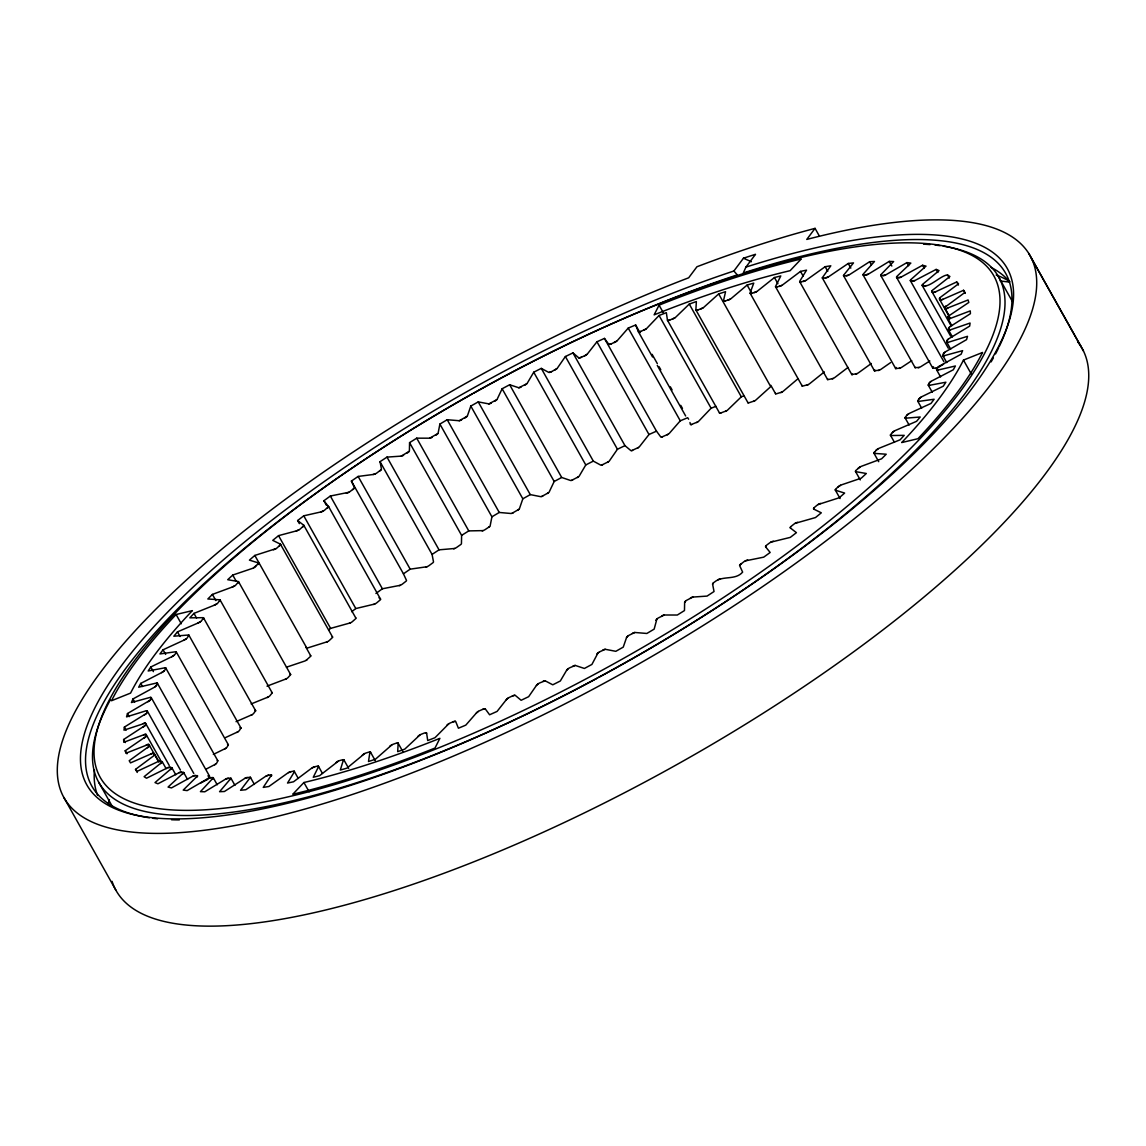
<?xml version="1.0" encoding="UTF-8"?>
<svg xmlns="http://www.w3.org/2000/svg" width="1146" height="1146" viewBox="0 0 1146 1146"><rect width="100%" height="100%" fill="white"/><g stroke="black" fill="none" stroke-linecap="round" stroke-linejoin="round"><path stroke-width="1.5" d="M157.36 683.202L209.403 775.942L208.73 777.933A3.71 1.103 -29.3 0 1 207.627 779.151L206.724 779.796L207.627 779.151M425.682 732.724L426.613 733.168L427.716 740.545L434.979 737.709L448.917 723.656M949.475 327.14L948.401 329.661A3.725 1.103 -29.3 0 0 950.707 329.719L970.075 323.043L969.674 326.109L949.604 338.271A3.725 1.103 -29.3 0 0 946.983 340.691L947.513 342.439M656.902 618.955L654.165 629.125L646.845 633.466L634.841 632.477L629.125 635.228A3.725 1.103 -29.3 0 0 626.518 637.649L623.252 647.118L615.817 651.315L605.203 649.295L599.53 651.873M770.857 542.158L790.282 537.388L796.427 532.661L790.425 528.034L790.511 527.017M949.805 317.585L939.391 299.034A3.725 1.103 -29.3 0 1 941.038 296.843L958.529 283.821L956.695 281.959L935.895 291.643A3.725 1.103 -29.3 0 1 932.744 292.316L931.956 291.671A3.725 1.103 -29.3 0 1 933.331 289.58L949.919 276.515L947.541 274.983C941.095 274.911 926.799 290.396 922.473 284.595M271.502 692.513A3.71 1.103 -29.3 0 1 272.204 692.915L269.969 695.665A3.71 1.103 -29.3 0 1 268.307 696.969L251.175 703.931M146.559 713.328L124.37 727.094L123.983 730.16L145.298 723.126M236.047 721.665L252.149 714.66A3.71 1.103 -29.3 0 0 253.71 713.356L255.615 710.706L203.573 617.966M437.786 433.603L429.693 438.187L416.729 438.173L409.566 442.643L409.409 450.65A3.725 1.103 -29.3 0 1 407.274 452.985M409.566 442.643L461.609 535.383L461.451 543.39A3.71 1.103 -29.3 0 1 460.936 544.422L456.667 547.416A3.71 1.103 -29.3 0 1 454.59 548.49L439.033 549.836L432.071 554.42L433.46 561.64A3.71 1.103 -29.3 0 1 433.102 562.6L429.019 565.623A3.71 1.103 -29.3 0 1 426.957 566.74L410.182 569.161L403.449 573.817L406.4 580.205A3.71 1.103 -29.3 0 1 406.2 581.094L402.318 584.131A3.71 1.103 -29.3 0 1 400.269 585.305L382.392 588.772L375.931 593.47M155.154 686.74L157.36 683.804A3.725 1.103 -29.3 0 0 155.813 683.188L138.68 687.199L140.743 683.417L161.572 672.63A3.725 1.103 -29.3 0 0 164.78 670.166L165.669 668.691A3.725 1.103 -29.3 0 0 164.394 667.903L148.192 670.983L150.785 666.986L171.642 656.787A3.725 1.103 -29.3 0 0 175.023 654.323L176.097 652.79A3.725 1.103 -29.3 0 0 175.123 651.83L159.939 653.951L163.061 649.782L183.818 640.213A3.725 1.103 -29.3 0 0 187.342 637.778L188.775 635.128M225.604 737.523L237.924 731.807A3.71 1.103 -29.3 0 0 239.385 730.518L240.947 727.997L188.918 635.256M338.428 761.073L319.591 775.67L313.259 777.26L318.359 767.032A3.725 1.103 -29.3 0 0 317.127 766.216L314.806 766.746A3.725 1.103 -29.3 0 0 310.867 768.751L293.534 781.787L287.531 783.047L294.121 772.232A3.725 1.103 -29.3 0 0 293.175 771.244L290.984 771.659A3.725 1.103 -29.3 0 0 287.044 773.536L268.895 786.485L263.251 787.388L271.487 774.997M165.783 668.046L217.826 760.786L216.823 762.892A3.71 1.103 -29.3 0 1 215.606 764.153L205.85 769.253M397.39 742.937L398.149 743.496L397.691 751.661L404.782 749.126L420.081 734.815M146.545 710.764L147.075 712.511A3.725 1.103 -29.3 0 1 144.439 714.932M745.287 560.881L763.709 557.157L768.021 554.034L770.155 552.458L765.671 546.943L765.943 545.84M931.956 291.671L932.257 290.554M290.067 674.22A3.71 1.103 -29.3 0 1 290.626 674.693L288.076 677.544A3.71 1.103 -29.3 0 1 286.314 678.833L267.004 686.153M150.155 700.192L127.493 713.543L126.533 716.88L145.256 711.05A3.725 1.103 -29.3 0 1 147.318 711.308M467.038 416.356L459.217 420.725L447.212 419.723L439.892 424.077L438.173 432.83A3.725 1.103 -29.3 0 1 435.795 435.222M688.631 419.207L687.686 417.717L680.28 420.811L669.708 432.916A3.71 1.103 -29.3 0 1 668.261 434.205L661.571 437.113A3.71 1.103 -29.3 0 1 660.683 436.841L656.486 431.154L651.501 433.389L648.994 434.52L639.812 446.224A3.71 1.103 -29.3 0 1 638.465 447.484L631.718 450.622A3.71 1.103 -29.3 0 1 630.687 450.45L624.971 445.651L619.957 448.043L617.436 449.261L609.672 460.491A3.71 1.103 -29.3 0 1 608.454 461.738L601.679 465.075A3.71 1.103 -29.3 0 1 600.504 464.99L593.327 461.122L588.285 463.657L585.778 464.947L579.475 475.647A3.71 1.103 -29.3 0 1 578.386 476.851L571.61 480.375A3.71 1.103 -29.3 0 1 570.336 480.403L561.698 477.481L556.684 480.145L554.177 481.492L549.378 491.605A3.71 1.103 -29.3 0 1 548.433 492.78L541.714 496.476A3.71 1.103 -29.3 0 1 540.31 496.59L530.283 494.614L525.312 497.407L522.834 498.811L519.568 508.28A3.71 1.103 -29.3 0 1 518.766 509.411L512.133 513.25A3.71 1.103 -29.3 0 1 510.615 513.465L499.255 512.463L494.37 515.356L491.921 516.817L490.202 525.57A3.71 1.103 -29.3 0 1 489.543 526.659L485.116 529.61A3.71 1.103 -29.3 0 1 483.039 530.612L468.771 530.899L461.609 535.383M188.617 636.188A3.725 1.103 -29.3 0 0 187.915 635.056L173.848 636.202L177.472 631.876L198.029 623.009A3.725 1.103 -29.3 0 0 201.667 620.616L203.487 617.823M255.558 711.136L255.615 710.706A3.71 1.103 -29.3 0 0 255.085 710.405M271.301 776.071A3.725 1.103 -29.3 0 0 270.642 774.911L268.594 775.183A3.725 1.103 -29.3 0 0 264.683 776.959L245.817 789.723L240.56 790.282L250.401 777.346M176.341 652.088L228.383 744.828L227.066 747.063A3.71 1.103 -29.3 0 1 225.719 748.338L213.342 754.426M369.943 751.948L368.496 761.517L375.372 759.282L391.946 744.8M944.648 352.352L942.814 355.16A3.725 1.103 -29.3 0 0 944.619 355.589L962.611 350.662L961.093 354.229L940.408 365.545A3.725 1.103 -29.3 0 0 937.356 368.009L936.697 369.384A3.725 1.103 -29.3 0 0 938.23 370L955.377 365.989L953.314 369.786L932.486 380.572A3.725 1.103 -29.3 0 0 929.263 383.036L928.389 384.497A3.725 1.103 -29.3 0 0 929.65 385.285L945.865 382.22L943.258 386.202L922.401 396.416A3.725 1.103 -29.3 0 0 919.02 398.865L917.946 400.398A3.725 1.103 -29.3 0 0 918.934 401.358L934.119 399.252L930.996 403.421L910.225 412.99A3.725 1.103 -29.3 0 0 906.715 415.411L905.44 417.015A3.725 1.103 -29.3 0 0 906.128 418.147L920.209 417.001L916.571 421.327L896.029 430.194A3.725 1.103 -29.3 0 0 892.376 432.586L890.929 434.234A3.725 1.103 -29.3 0 0 891.33 435.523L904.208 435.351L900.097 439.806L879.87 447.943A3.725 1.103 -29.3 0 0 876.117 450.278L873.94 453.2L878.71 461.68M150.642 697.384L150.771 699.332A3.725 1.103 -29.3 0 1 147.92 701.782M598.069 652.819L591.909 664.436L584.403 668.462L575.249 665.439L569.634 667.817A3.725 1.103 -29.3 0 0 566.625 670.295L560.322 680.996L552.773 684.807L545.138 680.796L539.623 682.973A3.725 1.103 -29.3 0 0 536.428 685.451L528.65 696.682L523.622 699.089L521.115 700.278L515.413 695.493A3.725 1.103 -29.3 0 0 512.477 695.951L509.641 697.255A3.725 1.103 -29.3 0 0 506.288 699.719L497.092 711.408L492.092 713.657L489.6 714.775L485.417 709.088A3.725 1.103 -29.3 0 0 482.681 709.374L479.888 710.592A3.725 1.103 -29.3 0 0 476.378 713.013L465.806 725.117L463.342 726.163L458.414 728.226L455.764 721.665A3.725 1.103 -29.3 0 0 453.243 721.765L450.493 722.882A3.725 1.103 -29.3 0 0 446.868 725.275M154.166 755.372L154.065 753.395A3.725 1.103 -29.3 0 0 151.1 753.882L130.501 762.892L129.212 760.715L149.252 746.204M939.878 297.831L939.992 299.794A3.725 1.103 -29.3 0 0 942.943 299.307L963.557 290.296L964.846 292.488L944.605 307.486L949.361 316.282M310.351 655.612A3.71 1.103 -29.3 0 1 310.767 656.185L306.082 660.383A3.71 1.103 -29.3 0 1 304.034 661.285L286.443 667.201M156.687 685.193A3.725 1.103 -29.3 0 1 153.65 687.657L132.965 698.96L131.446 702.527L149.424 697.599A3.725 1.103 -29.3 0 1 151.229 698.029M496.734 399.71L488.841 403.893L478.24 401.888L470.805 406.071L467.525 415.54A3.725 1.103 -29.3 0 1 464.932 417.961M203.129 618.969A3.725 1.103 -29.3 0 0 202.727 617.68L189.849 617.837L193.961 613.382L214.187 605.26A3.725 1.103 -29.3 0 0 217.926 602.925L220.104 600.003L272.146 692.743M745.931 267.09A527.69 156.916 -29.3 0 1 816.625 537.302A527.69 156.916 -29.3 0 1 82.884 775.699A527.69 156.916 -29.3 0 1 733.884 271L743.453 258.222A553.89 164.709 -29.3 0 1 755.515 254.297L745.931 267.09L743.296 272.963A523.951 155.813 -29.3 0 1 999.47 346.078M250.029 778.506A3.725 1.103 -29.3 0 0 249.656 777.189L244.9 778.349L224.415 791.499L219.574 791.7L230.976 778.292L234.944 785.354M343.485 759.698L340.305 770.069L346.923 768.149L364.672 753.567M659.065 305.151L654.151 314.849A486.362 144.625 -29.3 0 1 790.124 270.671L801.255 258.953A508.623 151.258 -29.3 0 0 659.065 305.151L663.391 312.887M655.884 620.358A3.725 1.103 -29.3 0 1 658.262 617.981L664.351 615.001L677.315 615.03L684.477 610.56L684.635 602.538A3.725 1.103 -29.3 0 1 686.769 600.218L692.857 597.066L707.068 596.092L714.03 591.522L712.626 584.288L713.27 583.028M332.268 636.804A3.71 1.103 -29.3 0 1 332.526 637.463L329.389 640.428A3.71 1.103 -29.3 0 1 327.484 641.688L306.87 648.178L254.827 555.438L275.957 548.662M526.716 383.795L518.794 387.763L509.655 384.741L502.134 388.752L497.335 398.865A3.725 1.103 -29.3 0 1 494.528 401.315M219.559 601.235A3.71 1.103 -29.3 0 0 219.459 599.788L207.841 598.971L212.411 594.416L232.208 587.067A3.725 1.103 -29.3 0 0 236.033 584.804L238.569 581.767L290.611 674.507M230.403 779.524A3.725 1.103 -29.3 0 0 230.332 778.062L225.834 778.965L204.819 791.786L200.435 791.642L213.314 777.833L217.21 784.766M684.635 602.538L685.48 601.192M948.444 328.558A3.725 1.103 -29.3 0 1 950.851 326.166L970.433 313.689L970.261 310.895L950.378 318.402A3.725 1.103 -29.3 0 1 947.828 318.516L948.516 316.181M355.661 617.895A3.71 1.103 -29.3 0 1 355.761 618.625L352.352 621.648A3.71 1.103 -29.3 0 1 350.404 622.88L330.592 628.38L328.644 629.956M556.813 368.668L551.598 371.619A3.725 1.103 -29.3 0 1 548.461 372.249L541.284 368.382L536.242 370.932L533.735 372.206L527.432 382.907A3.725 1.103 -29.3 0 1 524.41 385.371M253.51 567.915L258.752 563.23M212.554 779.151A3.725 1.103 -29.3 0 0 212.784 777.532L208.558 778.177L187.142 790.597L183.217 790.095L197.527 775.971M815.05 228.369L806.77 239.428A553.89 164.709 -29.3 0 1 813.989 549.937A553.89 164.709 -29.3 0 1 62.199 794.207A553.89 164.709 -29.3 0 1 688.674 277.79L696.954 266.746A576.338 171.384 -29.3 0 1 815.05 228.369L819.39 236.105M299.364 523.636L297.631 520.542L303.762 515.815L320.737 511.976A3.725 1.103 -29.3 0 0 324.676 510.099L328.53 506.575L323.888 500.745L330.349 496.032L348.756 492.307M379.025 597.797L380.429 599A3.71 1.103 -29.3 0 1 380.372 599.802L376.719 602.839A3.71 1.103 -29.3 0 1 374.713 604.042L355.804 608.555L351.707 611.706M578.644 357.71L572.943 352.911L567.915 355.317L565.393 356.521L557.629 367.751A3.725 1.103 -29.3 0 1 554.42 370.215M273.407 549.779A3.725 1.103 -29.3 0 0 277.346 547.688L280.541 544.493M196.582 777.346A3.725 1.103 -29.3 0 0 197.098 775.598L193.173 775.971L171.47 787.918L168.047 787.073L183.689 772.705M626.518 637.649L627.707 636.202M946.983 340.691L948.186 339.23M616.677 341.136L611.377 343.829A3.725 1.103 -29.3 0 1 608.641 344.101L604.443 338.414L599.458 340.649L596.951 341.78L587.769 353.484A3.725 1.103 -29.3 0 1 584.403 355.948L579.303 357.924M279.452 545.926A3.725 1.103 -29.3 0 0 280.226 544.064L272.748 540.368L278.55 535.64L296.37 530.899A3.725 1.103 -29.3 0 0 300.309 528.908L303.819 525.642M182.572 774.152A3.725 1.103 -29.3 0 0 183.374 772.275L179.249 772.619L157.904 783.792L154.997 782.589L171.871 768.078M646.1 328.902L640.8 331.423A3.725 1.103 -29.3 0 1 638.293 331.523L635.643 324.977L630.715 327.04L628.237 328.085L617.68 340.176A3.725 1.103 -29.3 0 1 614.17 342.611M170.596 769.568A3.725 1.103 -29.3 0 0 171.685 767.576L167.903 767.634L146.516 778.22L144.124 776.687L162.173 762.09M303.919 782.517L292.789 794.25A508.623 151.258 -29.3 0 0 435.007 748.037L439.892 738.339A486.362 144.625 -29.3 0 1 303.919 782.517L309.134 791.8M566.625 670.295L568.13 668.748M937.371 368.009L938.889 366.462M674.965 317.757L669.708 320.121A3.725 1.103 -29.3 0 1 667.43 320.035L666.342 312.657L659.065 315.479L647.189 327.928A3.725 1.103 -29.3 0 1 643.551 330.32M715.964 406.329L711.107 408.22L699.232 420.654A3.71 1.103 -29.3 0 1 697.67 421.957L691.081 424.622A3.71 1.103 -29.3 0 1 690.336 424.264L689.978 422.487M346.364 493.152A3.725 1.103 -29.3 0 0 350.275 491.405L354.329 488.081M739.714 565.121L743.783 561.798A3.725 1.103 -29.3 0 1 747.693 560.05M860.302 466.809L856.22 470.118A3.725 1.103 -29.3 0 0 856.033 471.708L866.319 473.499L861.305 478.14L842.066 484.658A3.725 1.103 -29.3 0 0 838.184 486.835L836.222 488.597A3.725 1.103 -29.3 0 0 835.735 490.316L844.645 493.067L839.23 497.765L818.086 504.541M536.428 685.451L538.09 683.875M929.263 383.036L930.953 381.46M255.873 566.353A3.725 1.103 -29.3 0 1 251.977 568.545L232.738 575.063L227.725 579.704L238.024 581.48A3.725 1.103 -29.3 0 1 237.838 583.07M703.128 307.787L697.928 309.979A3.725 1.103 -29.3 0 1 695.894 309.692L696.367 301.541L689.276 304.077L676.14 316.783A3.725 1.103 -29.3 0 1 672.401 319.118M743.682 395.957L741.319 396.817L728.183 409.509A3.71 1.103 -29.3 0 1 726.535 410.812L720.075 413.233A3.71 1.103 -29.3 0 1 719.473 412.775M352.753 489.643A3.725 1.103 -29.3 0 0 354.358 487.465L351.407 481.076L355.89 477.982L358.139 476.435L373.109 474.501A3.725 1.103 -29.3 0 0 376.977 472.883L381.274 469.574M506.288 699.719L508.093 698.115M919.02 398.865L920.854 397.275M254.827 555.438L249.413 560.136L258.308 562.872A3.725 1.103 -29.3 0 1 257.836 564.606M488.783 527.303L489.543 526.659M730.417 299.034L725.303 301.04A3.725 1.103 -29.3 0 1 723.541 300.581L725.561 291.671L718.685 293.906L704.375 306.799A3.725 1.103 -29.3 0 1 700.55 309.076M409.151 451.381L401.186 456.122L386.99 457.111L380.028 461.68L381.417 468.9A3.725 1.103 -29.3 0 1 379.541 471.164M148.45 744.384L125.974 753.223L125.229 750.73L146.115 736.391A3.725 1.103 -29.3 0 0 146.387 735.675L146.215 734.672A3.725 1.103 -29.3 0 0 143.68 734.801L123.797 742.293L123.625 739.514L145.213 725.418M476.378 713.013L478.312 711.408M906.715 415.411L908.663 413.806M517.949 510.07L518.766 509.411M756.675 291.571L751.69 293.362A3.725 1.103 -29.3 0 1 750.186 292.717L753.753 283.119L747.135 285.039L731.721 298.06A3.725 1.103 -29.3 0 1 727.839 300.252M797.817 378.882L783.764 390.8A3.71 1.103 -29.3 0 1 781.944 392.09L775.885 393.952A3.71 1.103 -29.3 0 1 775.584 393.322M892.376 432.586L894.453 430.968M137.248 772.461L135.514 769.381L153.005 756.346A3.725 1.103 -29.3 0 0 154.653 754.168L158.993 761.889M781.758 285.411L776.931 286.987A3.725 1.103 -29.3 0 1 775.699 286.171L780.784 275.942L774.452 277.533L758.05 290.597A3.725 1.103 -29.3 0 1 754.125 292.703M547.573 493.439L548.433 492.78M824.332 371.92L810.093 383.337A3.71 1.103 -29.3 0 1 808.202 384.598L802.372 386.173A3.71 1.103 -29.3 0 1 802.229 385.457M848.026 367.422L835.233 377.177A3.71 1.103 -29.3 0 1 833.271 378.424L827.727 379.698A3.71 1.103 -29.3 0 1 827.741 378.911M876.117 450.278L878.294 448.673M805.538 280.598L800.882 281.945A3.725 1.103 -29.3 0 1 799.937 280.956L806.526 270.155L800.51 271.401L783.191 284.452A3.725 1.103 -29.3 0 1 779.237 286.457M577.484 477.51L578.386 476.851M871.318 363.497L859.042 372.393A3.71 1.103 -29.3 0 1 857.05 373.596L851.807 374.57L799.765 281.83M607.509 462.382L608.454 461.738M827.856 277.16L823.415 278.277A3.725 1.103 -29.3 0 1 822.756 277.131L830.807 265.8L825.149 266.703L807.013 279.653A3.725 1.103 -29.3 0 1 803.06 281.544M214.66 764.797L215.606 764.153M890.614 362.594L881.417 368.983A3.71 1.103 -29.3 0 1 879.383 370.158L874.47 370.803L822.427 278.077M838.184 486.835L840.534 485.274M848.613 275.126L844.387 276A3.725 1.103 -29.3 0 1 844.029 274.696L853.498 262.907L848.241 263.465L829.375 276.243A3.725 1.103 -29.3 0 1 825.449 278.005M637.491 448.129L638.465 447.484M224.745 748.968L225.719 748.338M911.729 360.675L902.203 366.964A3.71 1.103 -29.3 0 1 900.14 368.095L895.685 368.582L843.556 275.699M161.572 672.63L163.964 671.083M306.082 660.383L307.071 659.752M667.259 434.821L668.261 434.205M584.403 355.933L586.852 354.415M922.358 285.626A3.725 1.103 -29.3 0 1 923.461 283.635L939.061 270.599L936.139 269.41L914.809 280.569L910.669 280.928A3.725 1.103 -29.3 0 1 911.485 279.051L926.011 266.13L922.573 265.27L900.871 277.217L896.946 277.59A3.725 1.103 -29.3 0 1 897.461 275.842L910.826 263.107L906.916 262.606L885.5 275.026L881.26 275.656A3.725 1.103 -29.3 0 1 881.489 274.052L893.622 261.56L889.224 261.403L868.224 274.223L863.712 275.126A3.725 1.103 -29.3 0 1 863.64 273.665L874.47 261.489L869.628 261.703L850.16 274.238A3.725 1.103 -29.3 0 1 846.292 275.871M236.921 732.437L237.924 731.807M929.85 360.99L921.284 366.376A3.71 1.103 -29.3 0 1 919.221 367.436L915.124 367.637L863.081 274.897M171.642 656.787L174.106 655.268M938.574 367.193L943.545 364.184M696.653 422.559L697.67 421.957M251.117 715.262L252.149 714.66M183.818 640.213L186.325 638.737M741.304 563.546A3.725 1.103 -29.3 0 0 739.686 565.723L742.637 572.112C735.274 580.678 722.61 575.163 714.502 582.039A3.725 1.103 -29.3 0 0 712.626 584.288M718.685 293.906L770.728 386.646L756.417 399.539A3.71 1.103 -29.3 0 1 754.67 400.842L748.395 402.977A3.71 1.103 -29.3 0 1 747.937 402.432M725.49 411.4L726.535 410.812M267.262 697.542L268.307 696.969M198.029 623.009L200.564 621.59M753.624 401.401L754.67 400.842M285.268 679.392L286.314 678.833M214.187 605.26L216.752 603.899M200.55 783.09L205.693 780.397M780.899 392.62L781.944 392.09M232.208 587.067L234.772 585.792M807.142 385.099L808.202 384.598M326.424 642.19L327.484 641.688M160.712 763.623A3.725 1.103 -29.3 0 0 162.087 761.531L158.678 761.302L137.362 771.244L135.514 769.381M832.24 378.896L833.271 378.424M349.358 623.338L350.404 622.88M945.593 308.818L968.083 299.966L968.814 302.458L949.819 315.193A3.725 1.103 -29.3 0 0 947.656 317.528M856.019 374.026L857.05 373.596M312.285 767.791L314.806 766.746M373.682 604.472L374.713 604.042M296.37 530.899L298.877 529.867M790.425 528.034A3.725 1.103 -29.3 0 1 791.485 526.071L793.734 524.295A3.725 1.103 -29.3 0 1 795.166 523.335L815.508 517.548L821.31 512.821L813.832 509.139L813.717 508.208M963.471 360.088L982.552 352.467A508.623 151.258 -29.3 0 1 917.96 438.703L901.716 442.557A486.362 144.625 -29.3 0 0 963.471 360.088L971.278 373.997M512.133 513.25L513.15 512.849M878.366 370.545L879.383 370.158M288.52 772.605L290.984 771.659M399.266 585.692L400.269 585.305M320.737 511.976L323.201 511.044M541.714 496.476L542.703 496.118M899.152 368.439L900.14 368.095M425.968 567.084L426.957 566.74M266.187 776.043L268.594 775.183M933.532 292.445L935.895 291.643M549.235 372.393L551.598 371.619M571.61 480.375L572.57 480.059M938.058 367.479A3.71 1.103 -29.3 0 1 936.497 368.195L932.772 368.095L880.73 275.369M918.261 367.751L919.221 367.436M453.644 548.791L454.59 548.49M373.109 474.501L375.43 473.771M940.665 299.994L942.943 299.307M151.1 753.882L153.392 753.194M512.477 695.951L514.74 695.278M601.679 465.075L602.595 464.803M935.58 368.468L936.497 368.195M482.122 530.87L483.039 530.612M609.199 344.387L611.377 343.829M482.681 709.374L484.858 708.815M631.718 450.622L632.606 450.392M176.083 614.5L192.327 610.646A486.362 144.625 -29.3 0 0 130.572 693.101L111.506 700.736A508.623 151.258 -29.3 0 1 176.097 614.485L181.283 623.768M948.301 318.86L950.378 318.402M143.68 734.801L145.757 734.342M638.737 331.882L640.8 331.423M453.243 721.765L455.32 721.321M661.571 437.113L662.417 436.941M948.745 330.062L950.707 329.719M667.76 320.45L669.708 320.121M691.081 424.622L691.869 424.493M696.123 310.179L697.928 309.979M720.075 413.233L720.82 413.147M942.929 355.704L944.619 355.589M723.642 301.126L725.303 301.04M938.23 370L936.683 369.986L940.58 376.934M751.69 293.362L750.172 293.319L802.214 386.059M929.65 385.285L928.274 385.156L932.242 392.219M1000.243 280.971L1009.497 282.088M776.931 286.987L775.57 286.829L827.613 379.57M918.934 401.358L917.717 401.114L921.671 408.177M799.679 281.672L800.882 281.945M905.096 417.76L906.128 418.147M822.384 277.891L823.415 278.277M852.223 374.728L851.807 374.57A3.71 1.103 -29.3 0 1 851.979 373.696M743.453 258.222L751.375 261.732M355.819 618.009L303.776 525.269L297.631 520.542M890.456 435.036L891.33 435.523M843.556 275.498L844.387 276M874.813 371.018L874.47 370.803A3.71 1.103 -29.3 0 1 874.799 369.872M895.857 368.697L895.599 368.439A3.71 1.103 -29.3 0 1 896.072 367.436M217.21 760.543A3.71 1.103 -29.3 0 1 217.697 760.643L217.826 760.786M209.489 776.1L209.231 775.842A3.71 1.103 -29.3 0 0 207.856 775.928M733.884 271L737.279 274.925A523.951 155.813 -29.3 0 0 473.484 393.293M880.801 274.94L881.26 275.656M915.095 367.25A3.71 1.103 -29.3 0 0 915.067 367.465L915.253 367.766M227.538 744.513A3.71 1.103 -29.3 0 1 228.283 744.671L228.383 744.828M905.139 417.946L909.107 425.008M343.886 759.87L348.656 768.35M294.278 771.358L298.261 778.421M250.501 777.504L254.398 784.437M146.144 734.514L160.368 759.855M1028.75 253.424L1080.793 346.164M1031.414 258.222L1083.443 350.948M997.392 274.796L1012.133 301.026M963.557 290.296L965.29 293.39M956.695 281.959L958.428 285.039M947.541 274.983L949.275 278.063M936.139 269.41L937.886 272.49M922.573 265.27L924.306 268.365M947.9 318.688L951.825 325.665M950.808 325.306L931.856 291.528M948.43 329.833L952.398 336.91M922.215 285.497L950.578 336.036M906.916 262.606L908.649 265.7M946.797 342.253L950.693 349.186M910.382 280.684L948.301 348.226M942.814 355.561L946.768 362.623M889.224 261.403L891.832 266.044M896.587 277.404L943.874 361.663M869.628 261.703L871.375 264.783M848.241 263.465L850.833 268.107M825.149 266.703L827.756 271.344M800.51 271.401L803.117 276.043M890.471 435.222L894.439 442.299M774.452 277.533L777.919 283.707M855.489 471.421L860.245 479.916M747.135 285.039L751.461 292.774M835.362 490.13L840.09 498.553M770.828 385.3L775.556 393.723M695.966 310.065L748.009 402.805M689.276 304.077L741.319 396.817M667.459 320.221L719.502 412.961M659.065 315.479L711.107 408.22M635.643 324.977L639.969 332.698M652.117 354.343L657.317 363.611M659.065 366.706L660.798 369.8M670.338 386.804L672.072 389.884M680.738 405.34L682.472 408.434M638.365 331.695L652.547 356.979M657.288 365.416L685.666 415.998M628.237 328.085L680.28 420.811M604.443 338.414L656.486 431.154M596.951 341.78L648.994 434.52M572.943 352.911L624.971 445.651M565.393 356.521L617.436 449.261M541.284 368.382L593.327 461.122M533.735 372.206L585.778 464.947M509.655 384.741L561.698 477.481M502.134 388.752L554.177 481.492M478.24 401.888L530.283 494.614M470.805 406.071L522.834 498.811M447.212 419.723L499.255 512.463M439.892 424.077L491.921 516.817M416.729 438.173L468.771 530.899M386.99 457.111L439.033 549.836M380.028 461.68L432.071 554.42M358.139 476.435L410.182 569.161M351.407 481.076L403.449 573.817M330.349 496.032L382.392 588.772M328.487 506.389L380.529 599.129M323.888 500.745L326.495 505.372M303.762 515.815L355.804 608.555M398.092 743.124L402.819 751.561M278.55 535.64L330.592 628.38M280.512 544.307L332.555 637.033M370.53 752.206L375.258 760.643M305.996 647.375L310.724 655.799M232.738 575.063L236.205 581.237M318.488 766.359L322.441 773.435M212.411 594.416L215.878 600.59M193.961 613.382L196.553 618.023M177.472 631.876L180.08 636.517M163.061 649.782L165.654 654.409M150.785 666.986L153.392 671.628M151.243 697.628L193.789 773.464M140.743 683.417L142.476 686.511M183.661 772.519L187.557 779.452M147.247 710.935L180.438 770.069M171.828 767.691L175.796 774.753M132.965 698.96L134.698 702.054M145.614 723.355L169.25 765.471M162.202 761.675L166.127 768.651M146.273 744.957A3.725 1.103 -29.3 0 1 149.037 744.642L158.563 761.646M127.493 713.543L129.226 716.637M124.37 727.094L126.117 730.174M123.625 739.514L125.358 742.594M125.229 750.73L126.977 753.824M98.757 782.317L111.778 805.509M63.847 797.458L115.889 890.198M156.945 683.045L157.36 683.804M149.023 744.642L149.41 745.53A3.725 1.103 -29.3 0 1 147.505 747.794M835.434 489.5L835.735 490.316M896.673 276.759L896.946 277.59M933.532 366.792A3.71 1.103 -29.3 0 0 932.758 367.909L932.873 368.253M165.439 667.832L165.669 668.691M318.158 766.144L318.359 767.032M910.583 279.982L910.669 280.928M240.975 728.383L240.947 727.997A3.71 1.103 -29.3 0 0 239.958 727.796M176.069 651.83L176.097 652.79M294.121 771.258L294.121 772.232M998.725 347.625A523.951 155.813 -29.3 0 1 995.545 353.885M993.381 357.867A523.951 155.813 -29.3 0 1 991.089 361.892M179.335 819.906A523.951 155.813 -29.3 0 1 171.513 819.748M157.632 818.817A523.951 155.813 -29.3 0 1 152.619 818.23M149.367 817.771A523.951 155.813 -29.3 0 1 472.052 394.095M97.51 795.181A523.951 155.813 -29.3 0 1 94.445 769.682M991.104 267.405A523.951 155.813 -29.3 0 1 1009.225 281.429M108.225 803.819A538.921 160.254 -29.3 0 1 109.4 799.579M1077.598 341.68A553.89 164.709 -29.3 0 1 676.899 764.554A553.89 164.709 -29.3 0 1 112.064 881.36M303.618 525.155A3.725 1.103 -29.3 0 1 302.558 527.131M328.53 506.575A3.71 1.103 -29.3 0 1 327.455 508.007M943.244 246.146A516.058 153.464 -29.3 0 1 598.527 677.458M596.98 678.303A516.058 153.464 -29.3 0 1 110.317 699.862M923.633 244.17A516.058 153.464 -29.3 0 1 930.065 244.599M935.136 245.072A516.058 153.464 -29.3 0 1 940.064 245.674M432.028 437.443A3.71 1.103 -29.3 0 1 429.693 438.187M403.593 455.277A3.71 1.103 -29.3 0 1 401.186 456.122M491.19 403.134A3.71 1.103 -29.3 0 1 488.841 403.893M461.637 419.851A3.71 1.103 -29.3 0 1 459.217 420.725M521.058 387.104A3.71 1.103 -29.3 0 1 518.794 387.763M581.581 357.251A3.725 1.103 -29.3 0 1 578.644 357.71M885.5 275.026A3.71 1.103 -29.3 0 1 883.151 275.785M900.871 277.217A3.71 1.103 -29.3 0 1 898.622 277.876M868.224 274.223A3.71 1.103 -29.3 0 1 865.803 275.097M926.154 285.555A3.71 1.103 -29.3 0 1 923.877 286.228M914.809 280.569A3.71 1.103 -29.3 0 1 912.46 281.343M944.605 307.486A3.71 1.103 -29.3 0 1 945.679 306.068M947.785 308.245A3.725 1.103 -29.3 0 1 945.02 308.546M946.725 341.895A3.725 1.103 -29.3 0 0 948.788 342.138L967.511 336.322L966.551 339.646L946.123 351.407A3.725 1.103 -29.3 0 0 943.273 353.87M874.484 451.968A3.725 1.103 -29.3 0 0 874.599 453.415L886.216 454.217L881.632 458.787L861.849 466.135A3.725 1.103 -29.3 0 0 858.025 468.399M820.636 503.409A3.725 1.103 -29.3 0 0 816.711 505.501L814.605 507.277A3.725 1.103 -29.3 0 0 813.832 509.139M795.166 523.335A3.725 1.103 -29.3 0 1 797.673 522.304M773.321 541.213A3.725 1.103 -29.3 0 0 769.381 543.089L767.018 544.866A3.725 1.103 -29.3 0 0 765.671 546.943M718.098 579.69A3.71 1.103 -29.3 0 1 720.562 578.744M690.465 597.926A3.71 1.103 -29.3 0 1 692.857 597.066M662.03 615.746A3.71 1.103 -29.3 0 1 664.351 615.001M596.708 654.323A3.725 1.103 -29.3 0 1 599.53 651.873M632.42 633.337A3.71 1.103 -29.3 0 1 634.841 632.477M602.868 650.054A3.71 1.103 -29.3 0 1 605.203 649.295M573 666.084A3.71 1.103 -29.3 0 1 575.249 665.439M542.989 681.34A3.71 1.103 -29.3 0 1 545.138 680.796M398.149 743.496A3.725 1.103 -29.3 0 0 396.115 743.224L393.493 744.126A3.725 1.103 -29.3 0 0 389.669 746.39M362.322 755.142A3.71 1.103 -29.3 0 1 366.204 752.936L368.74 752.163A3.725 1.103 -29.3 0 1 370.516 752.621M417.903 736.42A3.725 1.103 -29.3 0 1 421.642 734.085L424.335 733.068A3.725 1.103 -29.3 0 1 426.613 733.168M343.872 760.471A3.725 1.103 -29.3 0 0 342.353 759.841L339.918 760.5A3.725 1.103 -29.3 0 0 336.007 762.606M244.9 778.349A3.71 1.103 -29.3 0 1 247.378 777.389M208.558 778.177A3.71 1.103 -29.3 0 1 210.893 777.418M225.834 778.965A3.71 1.103 -29.3 0 1 228.24 778.105M193.173 775.971A3.71 1.103 -29.3 0 1 195.422 775.326M167.903 767.634A3.71 1.103 -29.3 0 1 170.167 766.975M179.249 772.619A3.71 1.103 -29.3 0 1 181.598 771.845M146.115 736.391A3.725 1.103 -29.3 0 1 144.224 737.995M158.678 761.302A3.71 1.103 -29.3 0 1 160.841 760.743M143.336 723.47A3.725 1.103 -29.3 0 1 145.642 723.541L145.614 724.644A3.725 1.103 -29.3 0 1 143.207 727.022M996.189 275.011A530.913 157.876 -29.3 0 1 1009.841 281.529M378.882 770.298A512.348 152.361 -29.3 0 0 995.373 278.85A512.348 152.361 -29.3 0 0 266.817 530.641A512.348 152.361 -29.3 0 0 378.882 770.298"/></g></svg>
